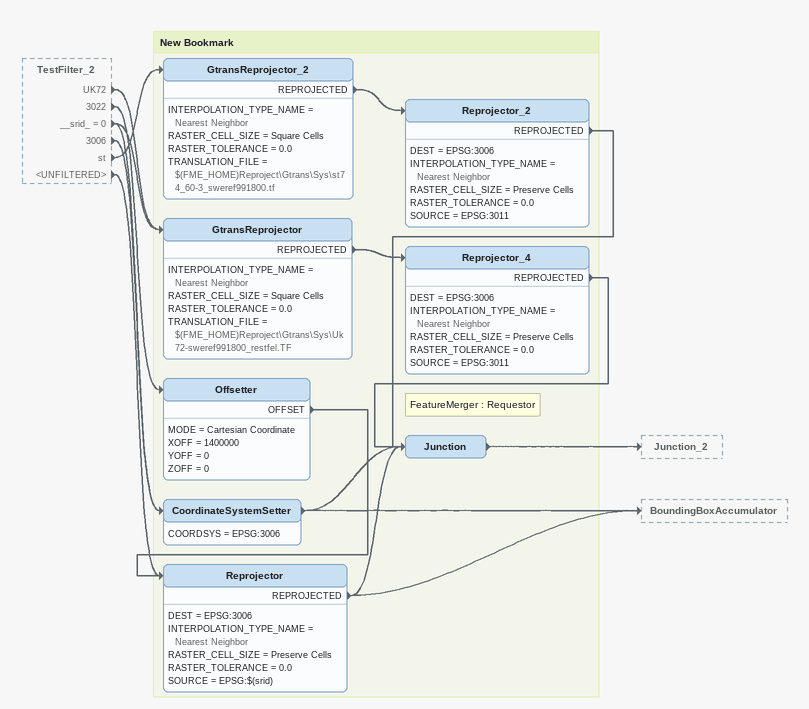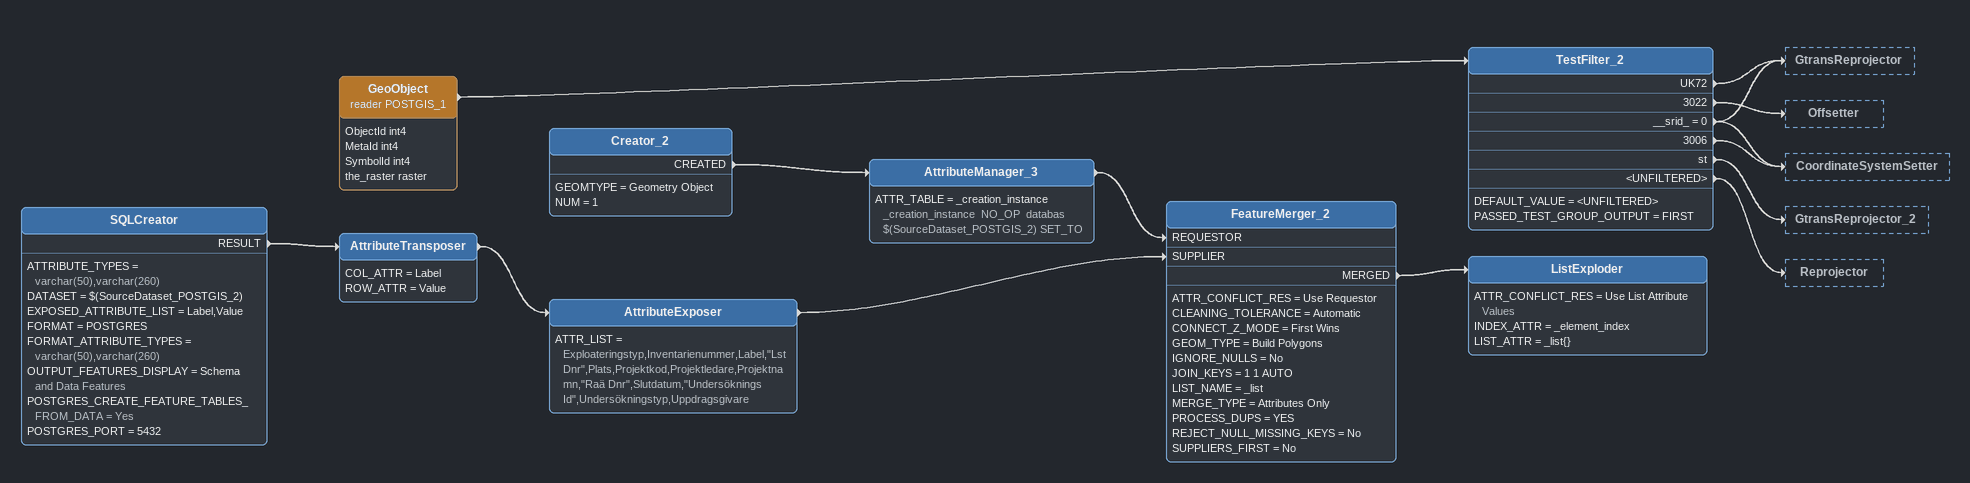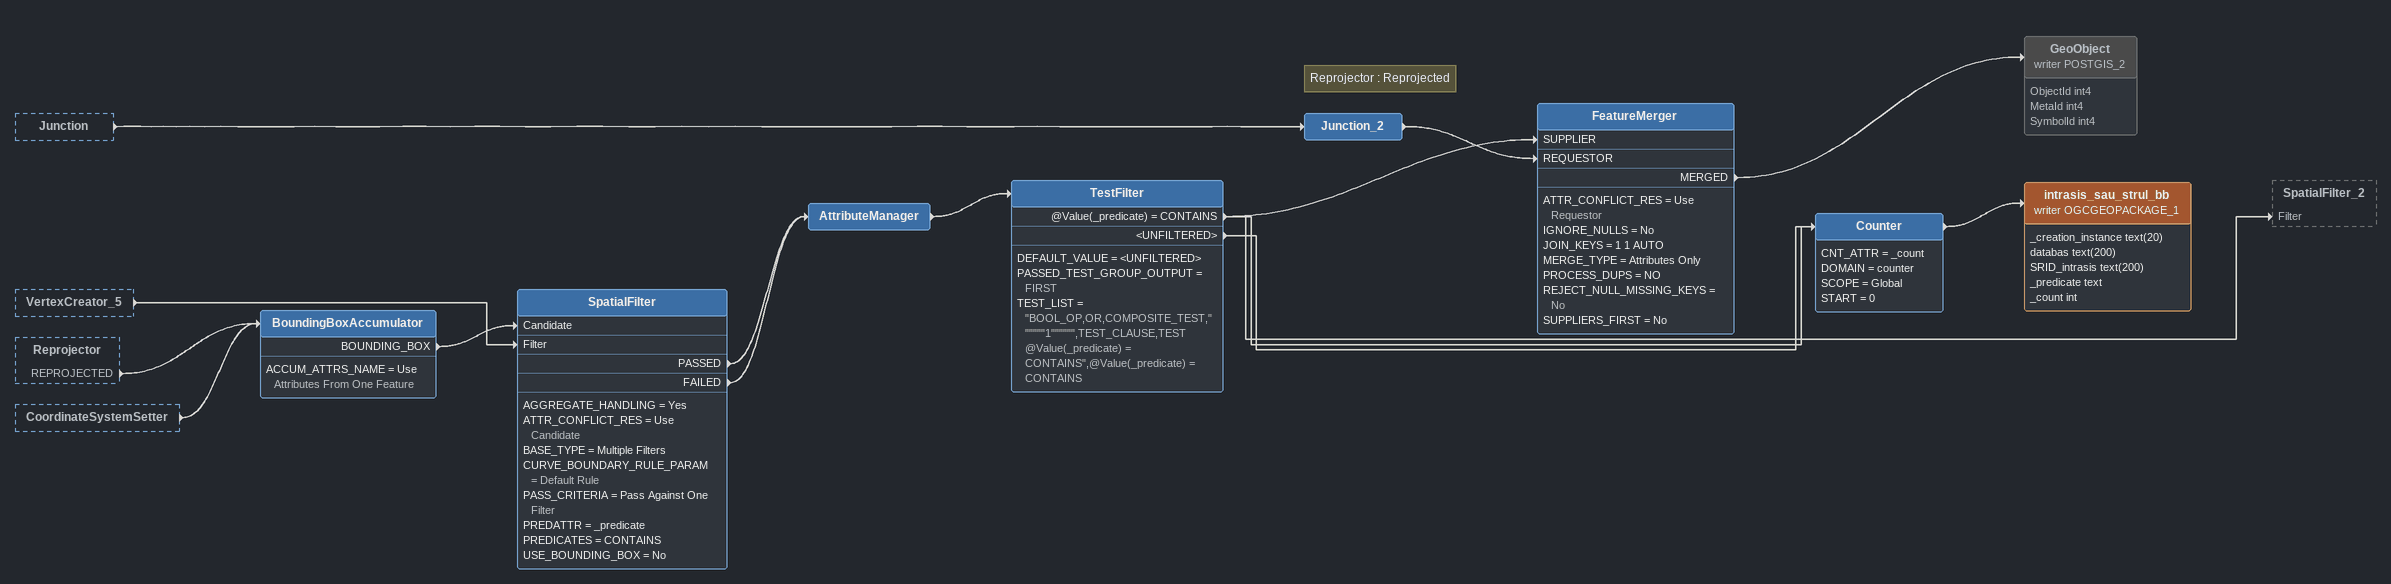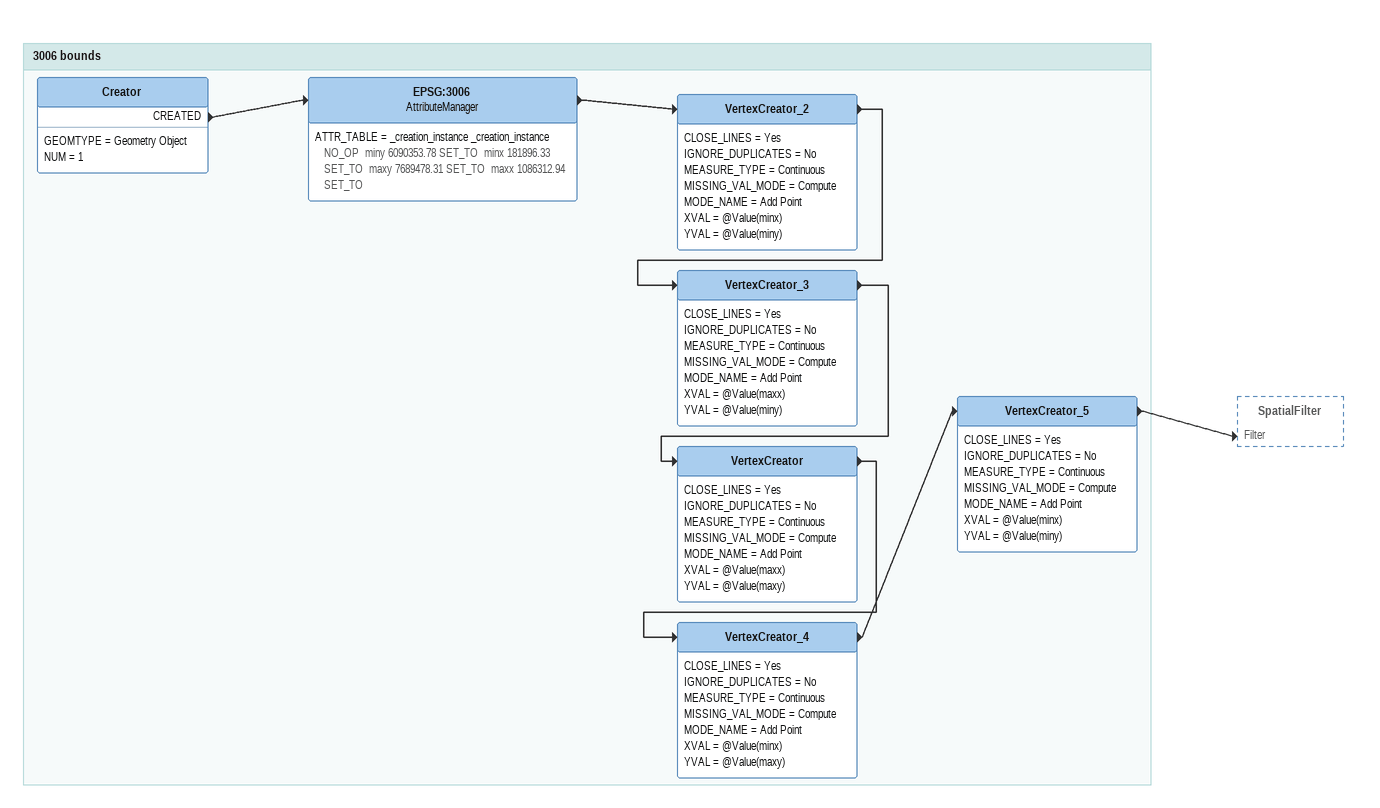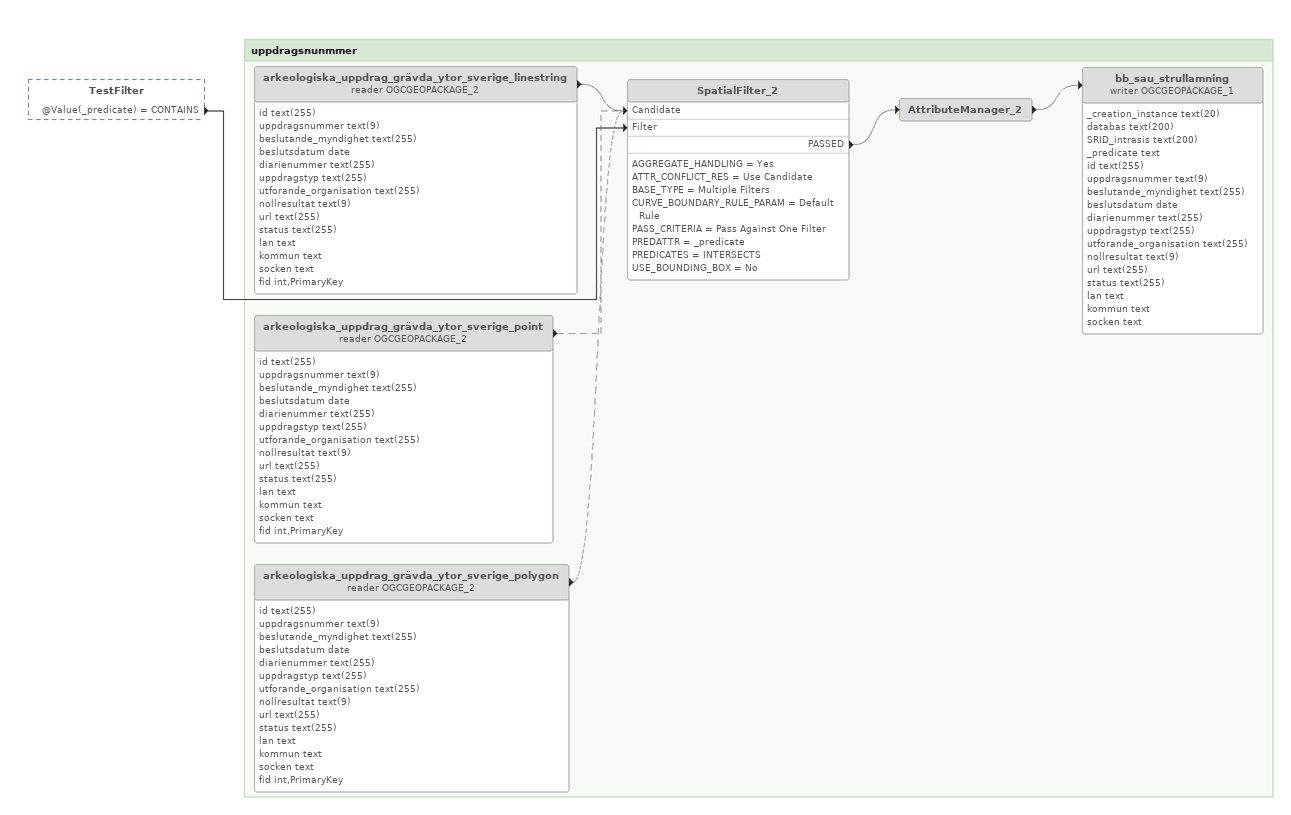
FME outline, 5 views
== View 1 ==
TestFilter_2 [outside]
    UK72 -> GtransReprojector
    3022 -> Offsetter
    __srid_ = 0 -> GtransReprojector
    __srid_ = 0 -> CoordinateSystemSetter
    3006 -> CoordinateSystemSetter
    st -> GtransReprojector_2
    <UNFILTERED> -> Reprojector

Bookmark: New Bookmark
GtransReprojector_2
    INTERPOLATION_TYPE_NAME = Nearest Neighbor
    RASTER_CELL_SIZE = Square Cells
    RASTER_TOLERANCE = 0.0
    TRANSLATION_FILE = $(FME_HOME)Reproject\Gtrans\Sys\st74_60-3_sweref991800.tf
    REPROJECTED -> Reprojector_2
Reprojector_2
    DEST = EPSG:3006
    INTERPOLATION_TYPE_NAME = Nearest Neighbor
    RASTER_CELL_SIZE = Preserve Cells
    RASTER_TOLERANCE = 0.0
    SOURCE = EPSG:3011
    REPROJECTED -> Junction
GtransReprojector
    INTERPOLATION_TYPE_NAME = Nearest Neighbor
    RASTER_CELL_SIZE = Square Cells
    RASTER_TOLERANCE = 0.0
    TRANSLATION_FILE = $(FME_HOME)Reproject\Gtrans\Sys\Uk72-sweref991800_restfel.TF
    REPROJECTED -> Reprojector_4
Reprojector_4
    DEST = EPSG:3006
    INTERPOLATION_TYPE_NAME = Nearest Neighbor
    RASTER_CELL_SIZE = Preserve Cells
    RASTER_TOLERANCE = 0.0
    SOURCE = EPSG:3011
    REPROJECTED -> Junction
Offsetter
    MODE = Cartesian Coordinate
    XOFF = 1400000
    YOFF = 0
    ZOFF = 0
    OFFSET -> Reprojector
Reprojector
    DEST = EPSG:3006
    INTERPOLATION_TYPE_NAME = Nearest Neighbor
    RASTER_CELL_SIZE = Preserve Cells
    RASTER_TOLERANCE = 0.0
    SOURCE = EPSG:$(srid)
    REPROJECTED -> BoundingBoxAccumulator
    REPROJECTED -> Junction
CoordinateSystemSetter
    COORDSYS = EPSG:3006
    -> Junction
    -> BoundingBoxAccumulator
Note: FeatureMerger : Requestor
Junction
    -> Junction_2

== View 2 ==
SQLCreator
    ATTRIBUTE_TYPES = varchar(50),varchar(260)
    DATASET = $(SourceDataset_POSTGIS_2)
    EXPOSED_ATTRIBUTE_LIST = Label,Value
    FORMAT = POSTGRES
    FORMAT_ATTRIBUTE_TYPES = varchar(50),varchar(260)
    OUTPUT_FEATURES_DISPLAY = Schema and Data Features
    POSTGRES_CREATE_FEATURE_TABLES_FROM_DATA = Yes
    POSTGRES_PORT = 5432
    RESULT -> AttributeTransposer
AttributeTransposer
    COL_ATTR = Label
    ROW_ATTR = Value
    -> AttributeExposer
AttributeExposer
    ATTR_LIST = Exploateringstyp,Inventarienummer,Label,"Lst Dnr",Plats,Projektkod,Projektledare,Projektnamn,"Raä Dnr",Slutdatum,"Undersöknings Id",Undersökningstyp,Uppdragsgivare
    -> FeatureMerger_2 [SUPPLIER]
GeoObject (reader POSTGIS_1)
    attributes: ObjectId int4, MetaId int4, SymbolId int4, the_raster raster
    -> TestFilter_2
TestFilter_2
    DEFAULT_VALUE = <UNFILTERED>
    PASSED_TEST_GROUP_OUTPUT = FIRST
    UK72 -> GtransReprojector
    3022 -> Offsetter
    __srid_ = 0 -> GtransReprojector
    __srid_ = 0 -> CoordinateSystemSetter
    3006 -> CoordinateSystemSetter
    st -> GtransReprojector_2
    <UNFILTERED> -> Reprojector
Creator_2
    GEOMTYPE = Geometry Object
    NUM = 1
    CREATED -> AttributeManager_3
AttributeManager_3
    ATTR_TABLE = _creation_instance _creation_instance  NO_OP  databas $(SourceDataset_POSTGIS_2) SET_TO
    -> FeatureMerger_2 [REQUESTOR]
FeatureMerger_2
    ATTR_CONFLICT_RES = Use Requestor
    CLEANING_TOLERANCE = Automatic
    CONNECT_Z_MODE = First Wins
    GEOM_TYPE = Build Polygons
    IGNORE_NULLS = No
    JOIN_KEYS = 1 1 AUTO
    LIST_NAME = _list
    MERGE_TYPE = Attributes Only
    PROCESS_DUPS = YES
    REJECT_NULL_MISSING_KEYS = No
    SUPPLIERS_FIRST = No
    MERGED -> ListExploder
ListExploder
    ATTR_CONFLICT_RES = Use List Attribute Values
    INDEX_ATTR = _element_index
    LIST_ATTR = _list{}

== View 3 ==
Junction [outside]
    -> Junction_2
VertexCreator_5 [outside]
    -> SpatialFilter [Filter]
Reprojector [outside]
    REPROJECTED -> BoundingBoxAccumulator
CoordinateSystemSetter [outside]
    -> BoundingBoxAccumulator
Note: Reprojector : Reprojected
Junction_2
    -> FeatureMerger [REQUESTOR]
BoundingBoxAccumulator
    ACCUM_ATTRS_NAME = Use Attributes From One Feature
    BOUNDING_BOX -> SpatialFilter [Candidate]
SpatialFilter
    AGGREGATE_HANDLING = Yes
    ATTR_CONFLICT_RES = Use Candidate
    BASE_TYPE = Multiple Filters
    CURVE_BOUNDARY_RULE_PARAM = Default Rule
    PASS_CRITERIA = Pass Against One Filter
    PREDATTR = _predicate
    PREDICATES = CONTAINS
    USE_BOUNDING_BOX = No
    PASSED -> AttributeManager
    FAILED -> AttributeManager
AttributeManager
    -> TestFilter
TestFilter
    DEFAULT_VALUE = <UNFILTERED>
    PASSED_TEST_GROUP_OUTPUT = FIRST
    TEST_LIST = "BOOL_OP,OR,COMPOSITE_TEST,""""""1"""""",TEST_CLAUSE,TEST @Value(_predicate) = CONTAINS",@Value(_predicate) = CONTAINS
    @Value(_predicate) = CONTAINS -> FeatureMerger [SUPPLIER]
    @Value(_predicate) = CONTAINS -> SpatialFilter_2 [Filter]
    @Value(_predicate) = CONTAINS -> Counter
    <UNFILTERED> -> Counter
FeatureMerger
    ATTR_CONFLICT_RES = Use Requestor
    IGNORE_NULLS = No
    JOIN_KEYS = 1 1 AUTO
    MERGE_TYPE = Attributes Only
    PROCESS_DUPS = NO
    REJECT_NULL_MISSING_KEYS = No
    SUPPLIERS_FIRST = No
    MERGED -> GeoObject (writer POSTGIS_2)
GeoObject (writer POSTGIS_2) [off]
    attributes: ObjectId int4, MetaId int4, SymbolId int4
Counter
    CNT_ATTR = _count
    DOMAIN = counter
    SCOPE = Global
    START = 0
    -> intrasis_sau_strul_bb (writer OGCGEOPACKAGE_1)
intrasis_sau_strul_bb (writer OGCGEOPACKAGE_1)
    attributes: _creation_instance text(20), databas text(200), SRID_intrasis text(200), _predicate text, _count int

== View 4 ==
Bookmark: 3006 bounds
Creator
    GEOMTYPE = Geometry Object
    NUM = 1
    CREATED -> EPSG:3006
EPSG:3006: AttributeManager
    ATTR_TABLE = _creation_instance _creation_instance  NO_OP  miny 6090353.78 SET_TO  minx 181896.33 SET_TO  maxy 7689478.31 SET_TO  maxx 1086312.94 SET_TO
    -> VertexCreator_2
VertexCreator_2
    CLOSE_LINES = Yes
    IGNORE_DUPLICATES = No
    MEASURE_TYPE = Continuous
    MISSING_VAL_MODE = Compute
    MODE_NAME = Add Point
    XVAL = @Value(minx)
    YVAL = @Value(miny)
    -> VertexCreator_3
VertexCreator_3
    CLOSE_LINES = Yes
    IGNORE_DUPLICATES = No
    MEASURE_TYPE = Continuous
    MISSING_VAL_MODE = Compute
    MODE_NAME = Add Point
    XVAL = @Value(maxx)
    YVAL = @Value(miny)
    -> VertexCreator
VertexCreator
    CLOSE_LINES = Yes
    IGNORE_DUPLICATES = No
    MEASURE_TYPE = Continuous
    MISSING_VAL_MODE = Compute
    MODE_NAME = Add Point
    XVAL = @Value(maxx)
    YVAL = @Value(maxy)
    -> VertexCreator_4
VertexCreator_4
    CLOSE_LINES = Yes
    IGNORE_DUPLICATES = No
    MEASURE_TYPE = Continuous
    MISSING_VAL_MODE = Compute
    MODE_NAME = Add Point
    XVAL = @Value(minx)
    YVAL = @Value(maxy)
    -> VertexCreator_5
VertexCreator_5
    CLOSE_LINES = Yes
    IGNORE_DUPLICATES = No
    MEASURE_TYPE = Continuous
    MISSING_VAL_MODE = Compute
    MODE_NAME = Add Point
    XVAL = @Value(minx)
    YVAL = @Value(miny)
    -> SpatialFilter [Filter]

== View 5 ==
TestFilter [outside]
    @Value(_predicate) = CONTAINS -> SpatialFilter_2 [Filter]

Bookmark: uppdragsnunmmer
arkeologiska_uppdrag_grävda_ytor_sverige_linestring (reader OGCGEOPACKAGE_2) [off]
    attributes: id text(255), uppdragsnummer text(9), beslutande_myndighet text(255), beslutsdatum date, diarienummer text(255), uppdragstyp text(255), utforande_organisation text(255), nollresultat text(9), url text(255), status text(255), lan text, kommun text, socken text, fid int,PrimaryKey
    -> SpatialFilter_2 [Candidate] [off]
arkeologiska_uppdrag_grävda_ytor_sverige_point (reader OGCGEOPACKAGE_2) [off]
    attributes: id text(255), uppdragsnummer text(9), beslutande_myndighet text(255), beslutsdatum date, diarienummer text(255), uppdragstyp text(255), utforande_organisation text(255), nollresultat text(9), url text(255), status text(255), lan text, kommun text, socken text, fid int,PrimaryKey
    -> SpatialFilter_2 [Candidate] [off]
arkeologiska_uppdrag_grävda_ytor_sverige_polygon (reader OGCGEOPACKAGE_2) [off]
    attributes: id text(255), uppdragsnummer text(9), beslutande_myndighet text(255), beslutsdatum date, diarienummer text(255), uppdragstyp text(255), utforande_organisation text(255), nollresultat text(9), url text(255), status text(255), lan text, kommun text, socken text, fid int,PrimaryKey
    -> SpatialFilter_2 [Candidate] [off]
SpatialFilter_2 [off]
    AGGREGATE_HANDLING = Yes
    ATTR_CONFLICT_RES = Use Candidate
    BASE_TYPE = Multiple Filters
    CURVE_BOUNDARY_RULE_PARAM = Default Rule
    PASS_CRITERIA = Pass Against One Filter
    PREDATTR = _predicate
    PREDICATES = INTERSECTS
    USE_BOUNDING_BOX = No
    PASSED -> AttributeManager_2 [off]
AttributeManager_2 [off]
    -> bb_sau_strullamning (writer OGCGEOPACKAGE_1) [off]
bb_sau_strullamning (writer OGCGEOPACKAGE_1) [off]
    attributes: _creation_instance text(20), databas text(200), SRID_intrasis text(200), _predicate text, id text(255), uppdragsnummer text(9), beslutande_myndighet text(255), beslutsdatum date, diarienummer text(255), uppdragstyp text(255), utforande_organisation text(255), nollresultat text(9), url text(255), status text(255), lan text, kommun text, socken text
